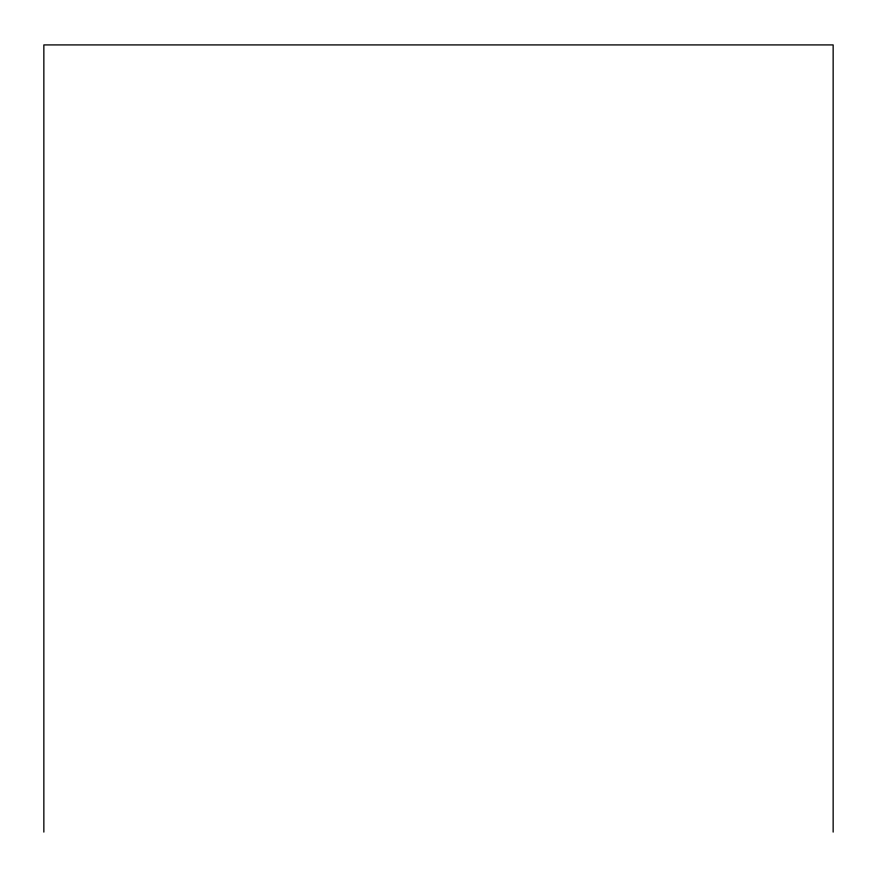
<?xml version="1.0" encoding="UTF-8"?>
<svg xmlns="http://www.w3.org/2000/svg" width="877" height="877" viewBox="0 0 877 877"><rect width="100%" height="100%" fill="white"/><g stroke="black" fill="none" stroke-linecap="round" stroke-linejoin="round"><path stroke-width="1.32" d="M833.15 832.087L833.15 44.913L43.85 44.913L43.85 832.087"/></g></svg>
